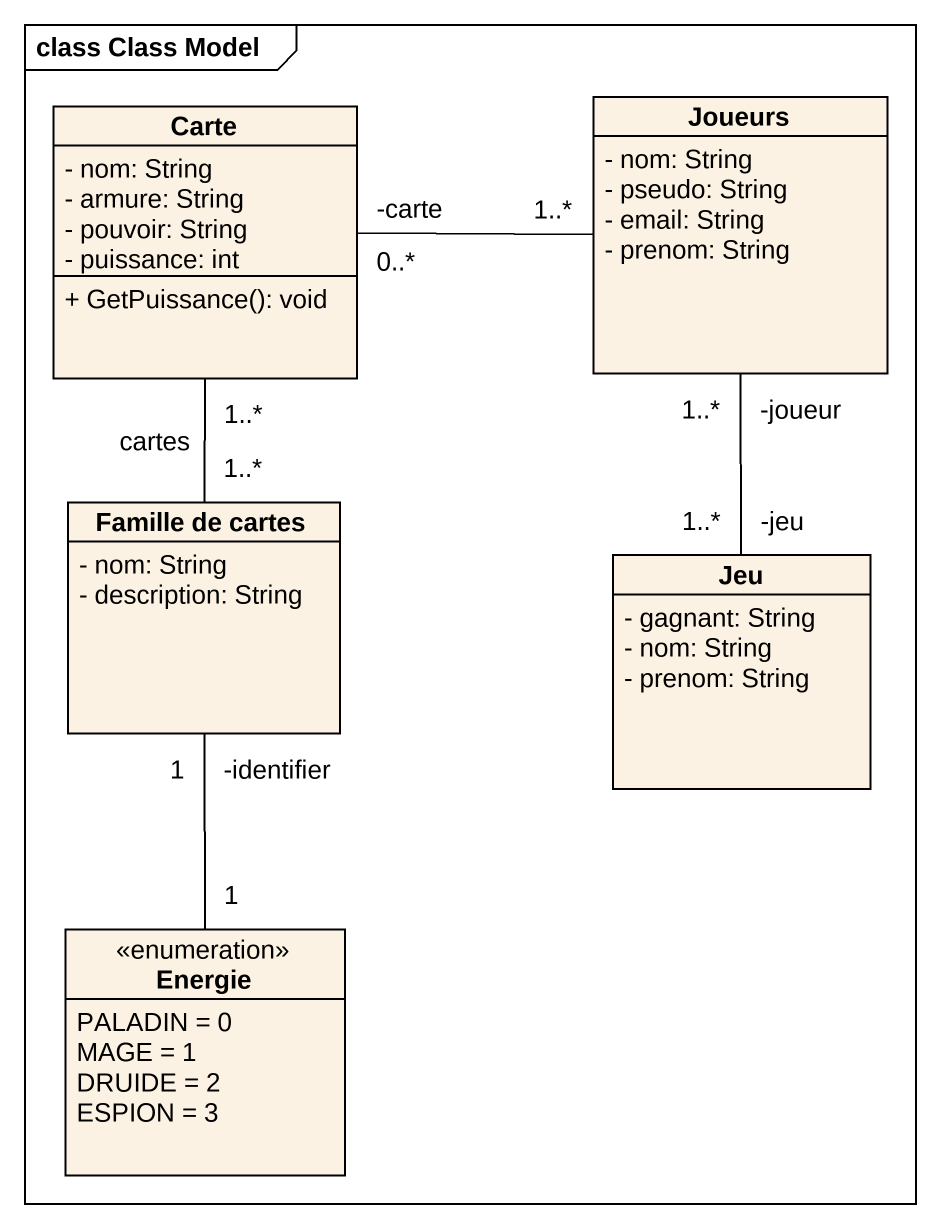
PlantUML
@startuml
mainframe class Class Model
hide circle
hide empty members
skinparam classAttributeIconSize 0
class Carte {
  - nom: String
  - armure: String
  - pouvoir: String
  - puissance: int
  + GetPuissance(): void
}
class Joueurs {
  - nom: String
  - pseudo: String
  - email: String
  - prenom: String
}
class "Famille de cartes" as Famille_de_cartes {
  - nom: String
  - description: String
}
class Jeu {
  - gagnant: String
  - nom: String
  - prenom: String
}
enum Energie {
  PALADIN = 0
  MAGE = 1
  DRUIDE = 2
  ESPION = 3
}
Carte "1..*" -- "1..*" Famille_de_cartes : cartes
Joueurs "1..*" -left- "-carte\n0..*" Carte
Famille_de_cartes "-identifier\n1" -- "1" Energie
Jeu "-jeu\n1..*" -up- "-joueur\n1..*" Joueurs
@enduml
